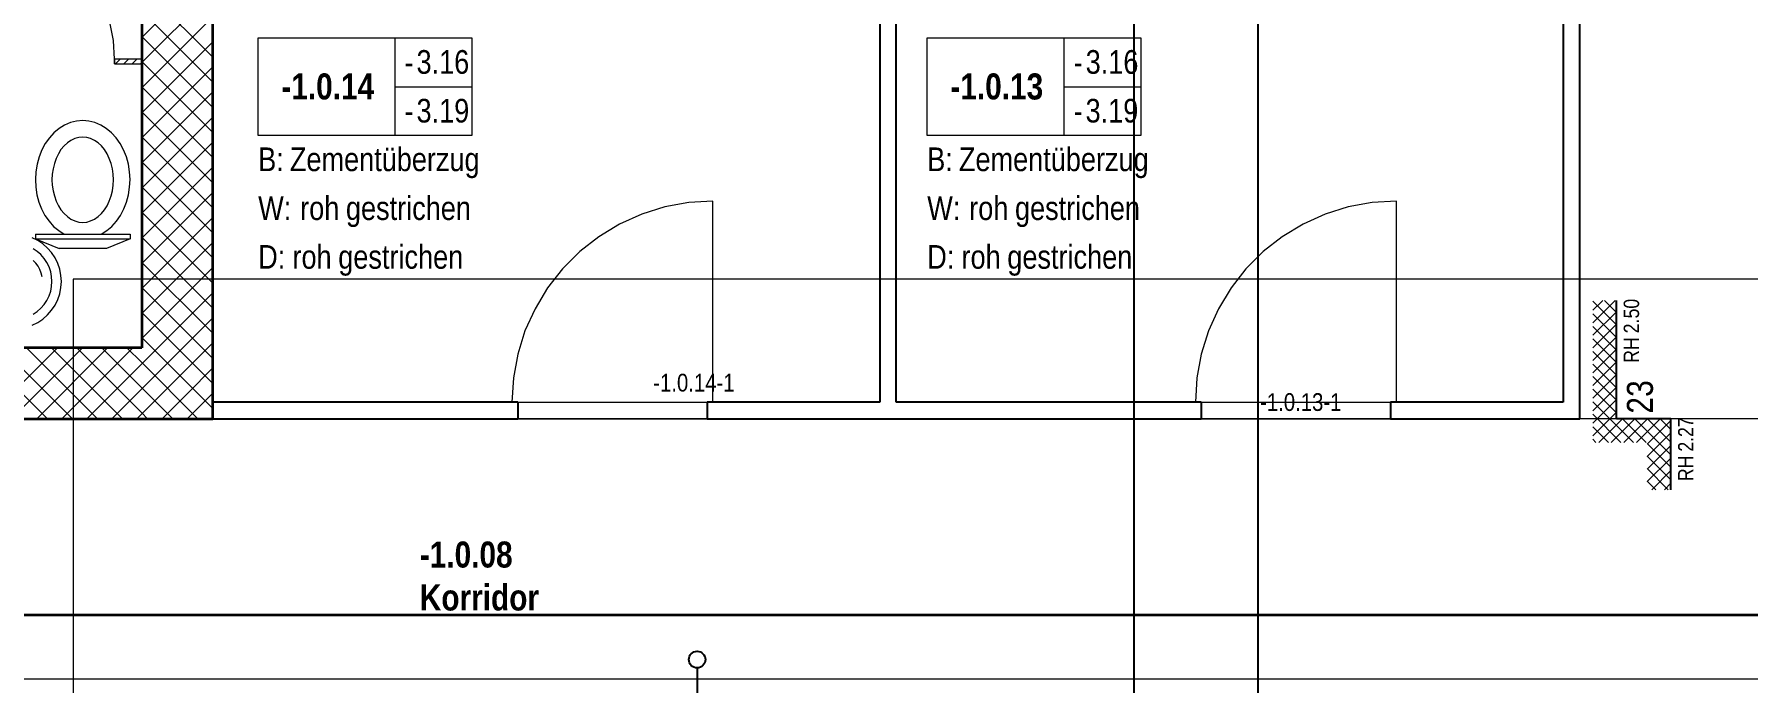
# Model space of a CAD drawing. Extents: x 885 to 2021, y 330 to 1122.
# Drawn here: x 1122.5 to 1267.4, y 552.3 to 607.1 of the extents above; entities that cross this region are included whole.
import ezdxf
from ezdxf.lldxf.tags import DXFTag

# ---------------------------------------------------------------- set-up
doc = ezdxf.new("R2010")
doc.units = 0
doc.layers.get('0').update_dxf_attribs({"lineweight": 18})
for name, color, linetype, lineweight in [('010 Türen Neu', 7, 'Continuous', 25), ('015 Innenwände Bauteilschraffuren Neu', 7, 'Continuous', 25), ('015 Innenwände Neu', 7, 'Continuous', 25), ('016 Trennwände Neu', 7, 'Continuous', 25), ('027 Oberhalb Neu', 7, 'Continuous', 25), ('030 Bodenaufbauten Neu', 7, 'Continuous', 25), ('035 Decken Neu', 7, 'Continuous', 25), ('060 Möbel Einbau Neu', 7, 'Continuous', 25), ('080 Raum Innen Kontur Neu', 7, 'Continuous', 25), ('080 Raum Innen Text Neu', 7, 'Continuous', 25), ('080 Raum Innen Textrahmen Neu', 7, 'Continuous', 25), ('160 Beschriftungen Ausführung Neu', 7, 'Continuous', 25)]:
    doc.layers.add(name, color=color, linetype=linetype, lineweight=lineweight)
doc.layers.add('S_Schmutzwasser_Einlage', color=7, linetype='fein_strichliert-A0T8DHYQAL', lineweight=25, true_color=0xcc6600)
doc.styles.get("Standard").update_dxf_attribs({"font": 'arial.ttf'})
tags = doc.linetypes.add('fein_strichliert-A0T8DHYQAL', pattern=[4, 1, -2, 1]).pattern_tags.tags
tags[8:9] = [DXFTag(74, 4), DXFTag(75, 0), DXFTag(340, '0'), DXFTag(46, 0.0), DXFTag(50, 0.0), DXFTag(44, 0.0), DXFTag(45, 0.0)]
tags[6:7] = [DXFTag(74, 4), DXFTag(75, 0), DXFTag(340, '0'), DXFTag(46, 0.0), DXFTag(50, 0.0), DXFTag(44, 0.0), DXFTag(45, 0.0)]
tags[4:5] = [DXFTag(74, 4), DXFTag(75, 0), DXFTag(340, '0'), DXFTag(46, 0.0), DXFTag(50, 0.0), DXFTag(44, 0.0), DXFTag(45, 0.0)]
tags = doc.linetypes.add('Strich 2_1mm', pattern=[0.003, 0.002, -0.001]).pattern_tags.tags
tags[6:7] = [DXFTag(74, 4), DXFTag(75, 0), DXFTag(340, '0'), DXFTag(46, 1.0), DXFTag(50, 0.0), DXFTag(44, 0.0), DXFTag(45, 0.0)]
tags[4:5] = [DXFTag(74, 4), DXFTag(75, 0), DXFTag(340, '0'), DXFTag(46, 1.0), DXFTag(50, 0.0), DXFTag(44, 0.0), DXFTag(45, 0.0)]
tags = doc.linetypes.add('Strichpunkt 3_1_1mm Achsen', pattern=[0.005, 0.003, -0.001, 0, -0.001]).pattern_tags.tags
tags[10:11] = [DXFTag(74, 4), DXFTag(75, 0), DXFTag(340, '0'), DXFTag(46, 1.0), DXFTag(50, 0.0), DXFTag(44, 0.0), DXFTag(45, 0.0)]
tags[8:9] = [DXFTag(74, 4), DXFTag(75, 0), DXFTag(340, '0'), DXFTag(46, 1.0), DXFTag(50, 0.0), DXFTag(44, 0.0), DXFTag(45, 0.0)]
tags[6:7] = [DXFTag(74, 4), DXFTag(75, 0), DXFTag(340, '0'), DXFTag(46, 1.0), DXFTag(50, 0.0), DXFTag(44, 0.0), DXFTag(45, 0.0)]
tags[4:5] = [DXFTag(74, 4), DXFTag(75, 0), DXFTag(340, '0'), DXFTag(46, 1.0), DXFTag(50, 0.0), DXFTag(44, 0.0), DXFTag(45, 0.0)]
tags = doc.linetypes.add('Unsichtbare Linie', pattern='A,0,[1,5773_032 -1.UG1.shx,S=10,R=0,X=0,Y=0],-10,0', length=10).pattern_tags.tags
tags[14:15] = [DXFTag(74, 4), DXFTag(75, 0), DXFTag(340, '0'), DXFTag(46, 1.0), DXFTag(50, 0.0), DXFTag(44, 0.0), DXFTag(45, 0.0)]
tags[12:13] = [DXFTag(74, 4), DXFTag(75, 0), DXFTag(340, '0'), DXFTag(46, 1.0), DXFTag(50, 0.0), DXFTag(44, 0.0), DXFTag(45, 0.0)]

# ---------------------------------------------------------------- blocks, each defined once
blk = doc.blocks.new('Referenz-A0T8DHYSAL', base_point=(1035.58, 400))
at = {"layer": 'S_Schmutzwasser_Einlage', "color": 0, "lineweight": -2}
for p, q in [((1215.46, 648.2), (1215.46, 545.76)), ((1225.96, 646.63), (1225.96, 544.99)), ((1178.54, 553.54), (1178.54, 543.57))]:
    blk.add_line(p, q, dxfattribs=at)
at = {"layer": 'S_Schmutzwasser_Einlage', "color": 0, "linetype": 'fein_strichliert-A0T8DHYQAL', "lineweight": -2, "ltscale": 0.25}
blk.add_circle((1178.54, 554.24), 0.7, dxfattribs=at)
blk = doc.blocks.new('Referenz-A0T8DHYUAL', base_point=(896.59, 372.19))
at = {"layer": '010 Türen Neu', "color": 0, "linetype": 'Strich 2_1mm', "lineweight": 13, "ltscale": 0.002197}
for p, q in [((1129.18, 606.57), (1128.87, 608.11)), ((1129.28, 605), (1129.18, 606.57))]:
    blk.add_line(p, q, dxfattribs=at)
at = {"layer": '010 Türen Neu', "color": 0, "lineweight": 13}
for p, q in [((1129.28, 604.6), (1129.28, 605)), ((1129.28, 605), (1129.28, 604.6)), ((1179.88, 576), (1179.88, 593)), ((1237.68, 576), (1237.68, 593)), ((1163.38, 574.6), (1163.38, 576)), ((1163.38, 576), (1163.38, 574.6)), ((1179.38, 574.6), (1179.38, 576)), ((1179.38, 576), (1179.38, 574.6)), ((1221.18, 574.6), (1221.18, 576)), ((1221.18, 576), (1221.18, 574.6)), ((1237.18, 576), (1237.18, 574.6)), ((1237.18, 574.6), (1237.18, 576))]:
    blk.add_line(p, q, dxfattribs=at)
at = {"layer": '010 Türen Neu', "color": 0, "lineweight": 18}
blk.add_line((1129.28, 605), (1129.28, 604.6), dxfattribs=at)
blk.add_line((1129.28, 605), (1129.28, 604.6), dxfattribs=at)
at = {"layer": '010 Türen Neu', "color": 0, "linetype": 'Continuous', "lineweight": 13, "ltscale": 0.0169}
for p, q in [((1177.83, 592.88), (1175.81, 592.51)), ((1179.88, 593), (1177.83, 592.88)), ((1235.63, 592.88), (1233.61, 592.51)), ((1237.68, 593), (1235.63, 592.88)), ((1173.85, 591.9), (1171.98, 591.06)), ((1175.81, 592.51), (1173.85, 591.9)), ((1231.65, 591.9), (1229.78, 591.06)), ((1233.61, 592.51), (1231.65, 591.9)), ((1170.22, 589.99), (1168.61, 588.73)), ((1171.98, 591.06), (1170.22, 589.99)), ((1228.02, 589.99), (1226.41, 588.73)), ((1229.78, 591.06), (1228.02, 589.99)), ((1168.61, 588.73), (1167.15, 587.28)), ((1226.41, 588.73), (1224.95, 587.28)), ((1167.15, 587.28), (1165.89, 585.66)), ((1224.95, 587.28), (1223.69, 585.66)), ((1165.89, 585.66), (1164.83, 583.9)), ((1223.69, 585.66), (1222.63, 583.9)), ((1164.83, 583.9), (1163.98, 582.03)), ((1222.63, 583.9), (1221.78, 582.03)), ((1163.98, 582.03), (1163.37, 580.07)), ((1221.78, 582.03), (1221.17, 580.07)), ((1163.37, 580.07), (1163, 578.05)), ((1221.17, 580.07), (1220.8, 578.05)), ((1163, 578.05), (1162.88, 576)), ((1220.8, 578.05), (1220.68, 576))]:
    blk.add_line(p, q, dxfattribs=at)
at = {"layer": '010 Türen Neu', "color": 0, "lineweight": -2}
for p, q in [((1163.38, 576), (1163.38, 574.6)), ((1163.38, 576), (1163.38, 574.6)), ((1179.38, 576), (1179.38, 574.6)), ((1179.38, 576), (1179.38, 574.6)), ((1221.18, 576), (1221.18, 574.6)), ((1221.18, 576), (1221.18, 574.6)), ((1237.18, 576), (1237.18, 574.6)), ((1237.18, 576), (1237.18, 574.6))]:
    blk.add_line(p, q, dxfattribs=at)
at = {"layer": '010 Türen Neu', "color": 0, "linetype": 'Strichpunkt 3_1_1mm Achsen', "lineweight": 13, "ltscale": 0.0169}
for p, q in [((1163.38, 576), (1179.38, 576)), ((1221.18, 576), (1237.18, 576)), ((1163.38, 574.6), (1179.38, 574.6)), ((1221.18, 574.6), (1237.18, 574.6))]:
    blk.add_line(p, q, dxfattribs=at)
at = {"layer": '015 Innenwände Bauteilschraffuren Neu', "color": 0, "linetype": 'Continuous', "lineweight": 0, "ltscale": 0.0169}
for p, q in [((1131.58, 606.83), (1137.58, 612.83)), ((1137.58, 605.16), (1131.58, 611.16)), ((1131.58, 604.7), (1137.58, 610.7)), ((1137.58, 603.04), (1131.58, 609.04)), ((1131.58, 602.58), (1137.58, 608.58)), ((1137.58, 600.92), (1131.58, 606.92)), ((1131.58, 600.46), (1137.58, 606.46)), ((1129.36, 604.6), (1129.76, 605)), ((1130.06, 604.6), (1130.46, 605)), ((1130.77, 604.6), (1131.17, 605)), ((1131.48, 604.6), (1131.58, 604.7)), ((1137.58, 598.8), (1131.58, 604.8)), ((1131.58, 598.34), (1137.58, 604.34)), ((1137.58, 596.67), (1131.58, 602.67)), ((1131.58, 596.22), (1137.58, 602.22)), ((1137.58, 594.55), (1131.58, 600.55)), ((1131.58, 594.1), (1137.58, 600.1)), ((1137.58, 592.43), (1131.58, 598.43)), ((1131.58, 591.98), (1137.58, 597.98)), ((1137.58, 590.31), (1131.58, 596.31)), ((1131.58, 589.86), (1137.58, 595.86)), ((1137.58, 588.19), (1131.58, 594.19)), ((1131.58, 587.73), (1137.58, 593.73)), ((1137.58, 586.07), (1131.58, 592.07)), ((1131.58, 585.61), (1137.58, 591.61)), ((1137.58, 583.95), (1131.58, 589.95)), ((1131.58, 583.49), (1137.58, 589.49)), ((1137.58, 581.82), (1131.58, 587.82)), ((1131.58, 581.37), (1137.58, 587.37)), ((1136.68, 580.6), (1131.58, 585.7)), ((1132.93, 580.6), (1137.58, 585.25)), ((1134.56, 580.6), (1131.58, 583.58)), ((1135.05, 580.6), (1137.58, 583.13)), ((1132.44, 580.6), (1131.58, 581.46)), ((1123.59, 574.6), (1117.59, 580.6)), ((1118.45, 574.6), (1124.45, 580.6)), ((1125.71, 574.6), (1119.71, 580.6)), ((1120.57, 574.6), (1126.57, 580.6)), ((1127.83, 574.6), (1121.83, 580.6)), ((1122.69, 574.6), (1128.69, 580.6)), ((1129.95, 574.6), (1123.95, 580.6)), ((1124.81, 574.6), (1130.81, 580.6)), ((1131.58, 575.1), (1126.07, 580.6)), ((1131.58, 577.22), (1128.19, 580.6)), ((1131.58, 579.34), (1130.31, 580.6)), ((1131.58, 579.25), (1132.26, 579.93)), ((1132.26, 579.93), (1132.93, 580.6)), ((1137.58, 575.46), (1132.44, 580.6)), ((1133.32, 578.87), (1135.05, 580.6)), ((1134.38, 577.8), (1137.17, 580.6)), ((1137.58, 577.58), (1134.56, 580.6)), ((1137.58, 579.7), (1136.68, 580.6)), ((1137.17, 580.6), (1137.58, 581.01)), ((1126.93, 574.6), (1131.58, 579.25)), ((1136.31, 574.6), (1131.58, 579.34)), ((1131.58, 577.13), (1133.32, 578.87)), ((1135.44, 576.74), (1137.58, 578.89)), ((1129.05, 574.6), (1131.58, 577.13)), ((1131.58, 575.01), (1134.38, 577.8)), ((1134.19, 574.6), (1131.58, 577.22)), ((1133.3, 574.6), (1135.44, 576.74)), ((1136.5, 575.68), (1137.58, 576.76)), ((1135.42, 574.6), (1136.5, 575.68)), ((1131.17, 574.6), (1131.58, 575.01)), ((1132.07, 574.6), (1131.58, 575.1)), ((1137.54, 574.6), (1137.56, 574.62)), ((1137.56, 574.62), (1137.58, 574.64))]:
    blk.add_line(p, q, dxfattribs=at)
at = {"layer": '015 Innenwände Neu', "color": 0, "lineweight": 35}
for p, q in [((1131.58, 743.6), (1131.58, 580.6)), ((1137.58, 580.6), (1137.58, 628.6)), ((1131.58, 580.6), (1107.78, 580.6)), ((1137.58, 574.6), (1137.58, 580.6)), ((1107.78, 574.6), (1137.58, 574.6))]:
    blk.add_line(p, q, dxfattribs=at)
at = {"layer": '015 Innenwände Neu', "color": 0, "lineweight": 18}
for p, q in [((1129.28, 605), (1129.28, 604.6)), ((1131.58, 605), (1129.28, 605)), ((1129.28, 604.6), (1131.58, 604.6)), ((1131.58, 605), (1131.58, 604.6))]:
    blk.add_line(p, q, dxfattribs=at)
at = {"layer": '016 Trennwände Neu', "color": 0, "lineweight": -2}
for p, q in [((1193.98, 628.6), (1193.98, 576)), ((1195.38, 576), (1195.38, 628.6)), ((1251.78, 628.6), (1251.78, 576)), ((1253.18, 576), (1253.18, 628.6)), ((1163.38, 576), (1137.58, 576)), ((1137.58, 574.6), (1137.58, 576)), ((1163.38, 576), (1163.38, 574.6)), ((1193.98, 576), (1179.38, 576)), ((1179.38, 576), (1179.38, 574.6)), ((1221.18, 576), (1195.38, 576)), ((1221.18, 576), (1221.18, 574.6)), ((1251.78, 576), (1237.18, 576)), ((1237.18, 576), (1237.18, 574.6)), ((1253.18, 574.6), (1253.18, 576)), ((1137.58, 574.6), (1163.38, 574.6)), ((1179.38, 574.6), (1221.18, 574.6)), ((1237.18, 574.6), (1253.18, 574.6))]:
    blk.add_line(p, q, dxfattribs=at)
at = {"layer": '027 Oberhalb Neu', "color": 0, "linetype": 'Strichpunkt 3_1_1mm Achsen', "lineweight": 35, "ltscale": 0.1225}
blk.add_line((1599.54, 558), (1035.78, 558), dxfattribs=at)
at = {"layer": '027 Oberhalb Neu', "color": 0, "linetype": 'Strichpunkt 3_1_1mm Achsen', "lineweight": 13, "ltscale": 0.0169}
blk.add_line((1030.18, 552.6), (1597.28, 552.6), dxfattribs=at)
at = {"layer": '030 Bodenaufbauten Neu', "color": 0, "linetype": 'Continuous', "lineweight": 13, "ltscale": 0.0169}
for p, q in [((1131.58, 743.6), (1131.58, 580.6)), ((1131.58, 580.6), (1099.38, 580.6))]:
    blk.add_line(p, q, dxfattribs=at)
at = {"layer": '030 Bodenaufbauten Neu', "color": 0, "linetype": 'Unsichtbare Linie', "lineweight": 13, "ltscale": 0.002197}
for p, q in [((1137.58, 574.6), (1137.58, 628.6)), ((1041.78, 574.6), (1137.58, 574.6))]:
    blk.add_line(p, q, dxfattribs=at)
at = {"layer": '035 Decken Neu', "color": 0, "linetype": 'Strich 2_1mm', "lineweight": 13, "ltscale": 0.002197}
for p, q in [((1284.18, 586.4), (1125.78, 586.4)), ((1125.78, 586.4), (1125.78, 468.6)), ((1284.18, 586.4), (1125.78, 586.4)), ((1125.78, 586.4), (1125.78, 468.6))]:
    blk.add_line(p, q, dxfattribs=at)
at = {"layer": '035 Decken Neu', "color": 0, "linetype": 'Unsichtbare Linie', "lineweight": 13, "ltscale": 0.002197}
for p, q in [((1284.18, 586.4), (1125.78, 586.4)), ((1125.78, 586.4), (1125.78, 468.6)), ((1296.18, 586.4), (1125.78, 586.4)), ((1125.78, 586.4), (1125.78, 468.6)), ((1284.18, 586.4), (1125.78, 586.4)), ((1125.78, 586.4), (1125.78, 468.6))]:
    blk.add_line(p, q, dxfattribs=at)
at = {"layer": '035 Decken Neu', "color": 0, "linetype": 'Strichpunkt 3_1_1mm Achsen', "lineweight": 13, "ltscale": 0.002197}
blk.add_line((1527.88, 574.6), (1035.78, 574.6), dxfattribs=at)
at = {"layer": '060 Möbel Einbau Neu', "color": 0, "linetype": 'Continuous', "lineweight": 13, "ltscale": 0.0169}
for p, q in [((1124.15, 598.78), (1123.76, 598.35)), ((1124.15, 598.78), (1123.76, 598.35)), ((1124.59, 599.14), (1124.15, 598.78)), ((1124.59, 599.14), (1124.15, 598.78)), ((1125.05, 599.42), (1124.59, 599.14)), ((1125.05, 599.42), (1124.59, 599.14)), ((1125.55, 599.63), (1125.05, 599.42)), ((1125.55, 599.63), (1125.05, 599.42)), ((1126.06, 599.76), (1125.55, 599.63)), ((1126.06, 599.76), (1125.55, 599.63)), ((1126.58, 599.8), (1126.06, 599.76)), ((1126.58, 599.8), (1126.06, 599.76)), ((1127.1, 599.76), (1126.58, 599.8)), ((1127.1, 599.76), (1126.58, 599.8)), ((1127.61, 599.63), (1127.1, 599.76)), ((1127.61, 599.63), (1127.1, 599.76)), ((1128.1, 599.42), (1127.61, 599.63)), ((1128.1, 599.42), (1127.61, 599.63)), ((1128.57, 599.14), (1128.1, 599.42)), ((1128.57, 599.14), (1128.1, 599.42)), ((1129.01, 598.78), (1128.57, 599.14)), ((1129.01, 598.78), (1128.57, 599.14)), ((1129.4, 598.35), (1129.01, 598.78)), ((1129.4, 598.35), (1129.01, 598.78)), ((1123.12, 597.32), (1122.89, 596.74)), ((1123.12, 597.32), (1122.89, 596.74)), ((1123.41, 597.86), (1123.12, 597.32)), ((1123.41, 597.86), (1123.12, 597.32)), ((1123.76, 598.35), (1123.41, 597.86)), ((1123.76, 598.35), (1123.41, 597.86)), ((1124.74, 597.35), (1124.52, 596.99)), ((1125, 597.66), (1124.74, 597.35)), ((1125.28, 597.92), (1125, 597.66)), ((1125.58, 598.13), (1125.28, 597.92)), ((1125.91, 598.28), (1125.58, 598.13)), ((1126.24, 598.37), (1125.91, 598.28)), ((1126.58, 598.4), (1126.24, 598.37)), ((1126.92, 598.37), (1126.58, 598.4)), ((1127.25, 598.28), (1126.92, 598.37)), ((1127.57, 598.13), (1127.25, 598.28)), ((1127.88, 597.92), (1127.57, 598.13)), ((1128.16, 597.66), (1127.88, 597.92)), ((1128.42, 597.35), (1128.16, 597.66)), ((1128.64, 596.99), (1128.42, 597.35)), ((1129.74, 597.86), (1129.4, 598.35)), ((1129.74, 597.86), (1129.4, 598.35)), ((1130.03, 597.32), (1129.74, 597.86)), ((1130.03, 597.32), (1129.74, 597.86)), ((1130.27, 596.74), (1130.03, 597.32)), ((1130.27, 596.74), (1130.03, 597.32)), ((1122.72, 596.12), (1122.62, 595.48)), ((1122.72, 596.12), (1122.62, 595.48)), ((1122.89, 596.74), (1122.72, 596.12)), ((1122.89, 596.74), (1122.72, 596.12)), ((1124.07, 595.73), (1124, 595.27)), ((1124.18, 596.18), (1124.07, 595.73)), ((1124.33, 596.6), (1124.18, 596.18)), ((1124.52, 596.99), (1124.33, 596.6)), ((1128.83, 596.6), (1128.64, 596.99)), ((1128.98, 596.18), (1128.83, 596.6)), ((1129.09, 595.73), (1128.98, 596.18)), ((1129.16, 595.27), (1129.09, 595.73)), ((1130.44, 596.12), (1130.27, 596.74)), ((1130.44, 596.12), (1130.27, 596.74)), ((1130.54, 595.48), (1130.44, 596.12)), ((1130.54, 595.48), (1130.44, 596.12)), ((1122.62, 595.48), (1122.58, 594.83)), ((1122.62, 595.48), (1122.58, 594.83)), ((1122.58, 594.83), (1122.61, 594.18)), ((1122.58, 594.83), (1122.61, 594.18)), ((1122.61, 594.18), (1122.71, 593.54)), ((1122.61, 594.18), (1122.71, 593.54)), ((1124, 595.27), (1123.98, 594.8)), ((1123.98, 594.8), (1124, 594.33)), ((1124, 594.33), (1124.07, 593.87)), ((1129.09, 593.87), (1129.16, 594.33)), ((1129.18, 594.8), (1129.16, 595.27)), ((1129.16, 594.33), (1129.18, 594.8)), ((1130.45, 593.54), (1130.55, 594.18)), ((1130.45, 593.54), (1130.55, 594.18)), ((1130.58, 594.83), (1130.54, 595.48)), ((1130.58, 594.83), (1130.54, 595.48)), ((1130.55, 594.18), (1130.58, 594.83)), ((1130.55, 594.18), (1130.58, 594.83)), ((1122.71, 593.54), (1122.87, 592.92)), ((1122.71, 593.54), (1122.87, 592.92)), ((1122.87, 592.92), (1123.1, 592.34)), ((1122.87, 592.92), (1123.1, 592.34)), ((1124.07, 593.87), (1124.18, 593.43)), ((1124.18, 593.43), (1124.33, 593)), ((1124.33, 593), (1124.52, 592.61)), ((1128.64, 592.61), (1128.83, 593)), ((1128.83, 593), (1128.98, 593.43)), ((1128.98, 593.43), (1129.09, 593.87)), ((1130.06, 592.34), (1130.28, 592.92)), ((1130.06, 592.34), (1130.28, 592.92)), ((1130.28, 592.92), (1130.45, 593.54)), ((1130.28, 592.92), (1130.45, 593.54)), ((1123.1, 592.34), (1123.39, 591.79)), ((1123.1, 592.34), (1123.39, 591.79)), ((1123.39, 591.79), (1123.73, 591.3)), ((1123.39, 591.79), (1123.73, 591.3)), ((1123.73, 591.3), (1124.11, 590.86)), ((1123.73, 591.3), (1124.11, 590.86)), ((1124.52, 592.61), (1124.74, 592.26)), ((1124.74, 592.26), (1125, 591.95)), ((1125, 591.95), (1125.28, 591.69)), ((1125.28, 591.69), (1125.58, 591.48)), ((1125.58, 591.48), (1125.91, 591.33)), ((1125.91, 591.33), (1126.24, 591.23)), ((1126.24, 591.23), (1126.58, 591.2)), ((1126.58, 591.2), (1126.92, 591.23)), ((1126.92, 591.23), (1127.25, 591.33)), ((1127.25, 591.33), (1127.57, 591.48)), ((1127.57, 591.48), (1127.88, 591.69)), ((1127.88, 591.69), (1128.16, 591.95)), ((1128.16, 591.95), (1128.42, 592.26)), ((1128.42, 592.26), (1128.64, 592.61)), ((1129.04, 590.86), (1129.43, 591.3)), ((1129.04, 590.86), (1129.43, 591.3)), ((1129.43, 591.3), (1129.77, 591.79)), ((1129.43, 591.3), (1129.77, 591.79)), ((1129.77, 591.79), (1130.06, 592.34)), ((1129.77, 591.79), (1130.06, 592.34)), ((1122.78, 589.67), (1122.31, 589.9)), ((1124.11, 590.86), (1124.55, 590.5)), ((1124.11, 590.86), (1124.55, 590.5)), ((1124.55, 590.5), (1125.01, 590.2)), ((1124.55, 590.5), (1125.01, 590.2)), ((1128.15, 590.2), (1128.61, 590.5)), ((1128.15, 590.2), (1128.61, 590.5)), ((1128.61, 590.5), (1129.04, 590.86)), ((1128.61, 590.5), (1129.04, 590.86)), ((1122.73, 588.74), (1122.38, 588.97)), ((1123.04, 588.47), (1122.73, 588.74)), ((1123.21, 589.38), (1122.78, 589.67)), ((1123.32, 588.15), (1123.04, 588.47)), ((1123.61, 589.03), (1123.21, 589.38)), ((1123.95, 588.64), (1123.61, 589.03)), ((1124.24, 588.2), (1123.95, 588.64)), ((1122.61, 587.75), (1122.39, 587.98)), ((1122.8, 587.49), (1122.61, 587.75)), ((1122.96, 587.21), (1122.8, 587.49)), ((1123.07, 586.91), (1122.96, 587.21)), ((1123.14, 586.6), (1123.07, 586.91)), ((1123.55, 587.8), (1123.32, 588.15)), ((1123.73, 587.43), (1123.55, 587.8)), ((1123.87, 587.03), (1123.73, 587.43)), ((1123.95, 586.62), (1123.87, 587.03)), ((1124.47, 587.73), (1124.24, 588.2)), ((1124.64, 587.24), (1124.47, 587.73)), ((1124.74, 586.72), (1124.64, 587.24)), ((1123.87, 585.37), (1123.95, 585.79)), ((1123.98, 586.2), (1123.95, 586.62)), ((1123.95, 585.79), (1123.98, 586.2)), ((1124.64, 585.17), (1124.74, 585.68)), ((1124.78, 586.2), (1124.74, 586.72)), ((1124.74, 585.68), (1124.78, 586.2)), ((1123.04, 583.94), (1123.32, 584.25)), ((1123.32, 584.25), (1123.55, 584.6)), ((1123.55, 584.6), (1123.73, 584.98)), ((1123.73, 584.98), (1123.87, 585.37)), ((1123.95, 583.77), (1124.24, 584.2)), ((1124.24, 584.2), (1124.47, 584.67)), ((1124.47, 584.67), (1124.64, 585.17)), ((1122.31, 582.51), (1122.78, 582.74)), ((1122.38, 583.43), (1122.73, 583.66)), ((1122.73, 583.66), (1123.04, 583.94)), ((1122.78, 582.74), (1123.21, 583.03)), ((1123.21, 583.03), (1123.61, 583.37)), ((1123.61, 583.37), (1123.95, 583.77))]:
    blk.add_line(p, q, dxfattribs=at)
at = {"layer": '060 Möbel Einbau Neu', "color": 0, "lineweight": 13}
for p, q in [((1122.58, 590.2), (1122.58, 589.8)), ((1122.58, 590.2), (1130.58, 590.2)), ((1122.58, 589.8), (1130.58, 589.8)), ((1122.58, 589.8), (1124.58, 589)), ((1130.58, 589.8), (1128.58, 589)), ((1130.58, 590.2), (1130.58, 589.8)), ((1128.58, 589), (1124.58, 589))]:
    blk.add_line(p, q, dxfattribs=at)
at = {"layer": '080 Raum Innen Kontur Neu', "color": 0, "linetype": 'Continuous', "lineweight": 13, "ltscale": 0.0169}
for p, q in [((1131.58, 580.6), (1131.58, 670.6)), ((1137.58, 628.6), (1137.58, 576)), ((1193.98, 576), (1193.98, 628.6)), ((1195.38, 628.6), (1195.38, 576)), ((1251.78, 576), (1251.78, 628.6)), ((1253.18, 628.6), (1253.18, 574.6)), ((1081.58, 580.6), (1131.58, 580.6)), ((1137.58, 576), (1193.98, 576)), ((1195.38, 576), (1251.78, 576)), ((1137.58, 574.6), (1041.78, 574.6)), ((1253.18, 574.6), (1137.58, 574.6))]:
    blk.add_line(p, q, dxfattribs=at)
at = {"layer": '080 Raum Innen Textrahmen Neu', "color": 0, "lineweight": 13}
for p, q in [((1141.42, 606.79), (1159.49, 606.79)), ((1141.42, 598.55), (1141.42, 606.79)), ((1152.97, 606.79), (1152.97, 598.55)), ((1159.49, 606.79), (1159.49, 598.55)), ((1198, 606.79), (1216.07, 606.79)), ((1198, 598.55), (1198, 606.79)), ((1209.56, 606.79), (1209.56, 598.55)), ((1216.07, 606.79), (1216.07, 598.55)), ((1152.97, 602.67), (1159.49, 602.67)), ((1209.56, 602.67), (1216.07, 602.67)), ((1159.49, 598.55), (1141.42, 598.55)), ((1216.07, 598.55), (1198, 598.55))]:
    blk.add_line(p, q, dxfattribs=at)
at = {"layer": '160 Beschriftungen Ausführung Neu', "color": 0, "linetype": 'Continuous', "lineweight": 13, "ltscale": 0.0169}
for p, q in [((1256.19, 584.6), (1254.29, 582.71)), ((1255.13, 584.6), (1254.29, 583.77)), ((1254.29, 584.53), (1256.29, 582.53)), ((1255.28, 584.6), (1256.29, 583.59)), ((1256.29, 583.65), (1254.29, 581.65)), ((1254.29, 583.47), (1256.29, 581.47)), ((1256.29, 582.59), (1254.29, 580.59)), ((1254.29, 582.41), (1256.29, 580.41)), ((1256.29, 581.53), (1254.29, 579.53)), ((1254.29, 581.35), (1256.29, 579.35)), ((1256.29, 580.47), (1254.29, 578.47)), ((1254.29, 580.28), (1256.29, 578.28)), ((1256.29, 579.41), (1254.29, 577.41)), ((1254.29, 579.22), (1256.29, 577.22)), ((1256.29, 578.35), (1254.29, 576.35)), ((1254.29, 578.16), (1256.29, 576.16)), ((1256.29, 577.28), (1254.29, 575.28)), ((1254.29, 577.1), (1256.29, 575.1)), ((1256.29, 576.22), (1254.29, 574.22)), ((1254.29, 576.04), (1257.73, 572.6)), ((1256.29, 575.16), (1254.29, 573.16)), ((1254.29, 574.98), (1256.67, 572.6)), ((1254.29, 573.92), (1255.61, 572.6)), ((1256.79, 574.6), (1254.79, 572.6)), ((1257.85, 574.6), (1255.85, 572.6)), ((1256.79, 574.6), (1258.79, 572.6)), ((1258.91, 574.6), (1256.91, 572.6)), ((1257.85, 574.6), (1260.89, 571.56)), ((1259.97, 574.6), (1257.97, 572.6)), ((1260.89, 574.46), (1258.89, 572.46)), ((1258.91, 574.6), (1260.89, 572.62)), ((1259.97, 574.6), (1260.89, 573.68)), ((1254.29, 572.86), (1254.55, 572.6)), ((1260.89, 573.4), (1258.89, 571.4)), ((1258.89, 572.5), (1260.89, 570.5)), ((1260.89, 572.34), (1258.89, 570.34)), ((1258.89, 571.44), (1260.89, 569.44)), ((1260.89, 571.28), (1258.89, 569.28)), ((1258.89, 570.38), (1260.67, 568.6)), ((1260.89, 570.22), (1259.28, 568.6)), ((1258.89, 569.32), (1259.61, 568.6)), ((1260.89, 569.16), (1260.34, 568.6))]:
    blk.add_line(p, q, dxfattribs=at)
at = {"layer": '160 Beschriftungen Ausführung Neu', "color": 0, "linetype": 'Continuous', "lineweight": -2, "ltscale": 0.0625}
for p, q in [((1256.29, 574.6), (1256.29, 584.6)), ((1260.89, 574.6), (1256.29, 574.6)), ((1260.89, 568.6), (1260.89, 574.6))]:
    blk.add_line(p, q, dxfattribs=at)
at = {"layer": '080 Raum Innen Text Neu', "color": 0, "linetype": 'Continuous', "lineweight": 13, "ltscale": 0.002197, "attachment_point": 1}
for s, insert, char_height in [('{\\fArial Narrow;3.16}', (1154.81, 605.76), 2), ('{\\fArial Narrow;3.16}', (1211.4, 605.76), 2), ('{\\fArial Narrow;-}', (1153.8, 605.73), 2), ('{\\fArial Narrow;-}', (1210.38, 605.73), 2), ('{\\fArial Narrow|b1|i0;-1.0.14}', (1143.38, 603.79), 2.2), ('{\\fArial Narrow|b1|i0;-1.0.13}', (1199.96, 603.79), 2.2), ('{\\fArial Narrow;3.19}', (1154.81, 601.64), 2), ('{\\fArial Narrow;3.19}', (1211.39, 601.64), 2), ('{\\fArial Narrow;-}', (1153.8, 601.61), 2), ('{\\fArial Narrow;-}', (1210.38, 601.61), 2), ('{\\fArial Narrow;B:}', (1141.42, 597.53), 2), ('{\\fArial Narrow;Zementüberzug}', (1144.1, 597.53), 2), ('{\\fArial Narrow;B:}', (1198, 597.53), 2), ('{\\fArial Narrow;Zementüberzug}', (1200.68, 597.53), 2), ('{\\fArial Narrow;W:}', (1141.42, 593.4), 2), ('{\\fArial Narrow;roh}', (1144.97, 593.4), 2), ('{\\fArial Narrow;gestrichen}', (1148.84, 593.4), 2), ('{\\fArial Narrow;W:}', (1198, 593.4), 2), ('{\\fArial Narrow;roh}', (1201.55, 593.4), 2), ('{\\fArial Narrow;gestrichen}', (1205.42, 593.4), 2), ('{\\fArial Narrow;D:}', (1141.42, 589.28), 2), ('{\\fArial Narrow;roh}', (1144.32, 589.28), 2), ('{\\fArial Narrow;gestrichen}', (1148.19, 589.28), 2), ('{\\fArial Narrow;D:}', (1198, 589.28), 2), ('{\\fArial Narrow;roh}', (1200.9, 589.28), 2), ('{\\fArial Narrow;gestrichen}', (1204.77, 589.28), 2)]:
    blk.add_mtext(s, dxfattribs=dict(at, insert=insert, char_height=char_height))
at = {"layer": '160 Beschriftungen Ausführung Neu', "color": 0, "linetype": 'Continuous', "lineweight": 13, "ltscale": 0.0169, "attachment_point": 1, "rotation": 90}
for s, insert, char_height in [('{\\fArial Narrow;50}', (1256.9, 583.08), 1.3), ('{\\fArial Narrow;2.}', (1256.9, 581.82), 1.3), ('{\\fArial Narrow;RH}', (1256.9, 579.33), 1.3), ('{\\fArial Narrow;3}', (1257.17, 576.45), 2.2), ('{\\fArial Narrow;2}', (1257.17, 575.03), 2.2), ('{\\fArial Narrow;27}', (1261.5, 573.06), 1.3), ('{\\fArial Narrow;2.}', (1261.5, 571.82), 1.3), ('{\\fArial Narrow;RH}', (1261.5, 569.33), 1.3)]:
    blk.add_mtext(s, dxfattribs=dict(at, insert=insert, char_height=char_height))
at = {"layer": '160 Beschriftungen Ausführung Neu', "color": 0, "linetype": 'Continuous', "lineweight": 13, "ltscale": 0.0169, "char_height": 1.5, "attachment_point": 1}
for s, insert in [('{\\fArial Narrow;-1.0.14-1}', (1174.83, 578.4)), ('{\\fArial Narrow;-1.0.13-1}', (1226.15, 576.76))]:
    blk.add_mtext(s, dxfattribs=dict(at, insert=insert))
at = {"layer": '160 Beschriftungen Ausführung Neu', "color": 0, "linetype": 'Continuous', "lineweight": 13, "ltscale": 0.002197, "char_height": 2.2, "attachment_point": 1}
for s, insert in [('{\\fArial Narrow|b1|i0;-1.0.08}', (1155.09, 564.22)), ('{\\fArial Narrow|b1|i0;Korridor}', (1155.09, 560.59))]:
    blk.add_mtext(s, dxfattribs=dict(at, insert=insert))

msp = doc.modelspace()

# ---------------------------------------------------------------- block references
at = {"color": 8, "lineweight": 25, "ltscale": 0.25, "true_color": 0x808080}
for name, p in [('Referenz-A0T8DHYUAL', (896.59, 372.19)), ('Referenz-A0T8DHYSAL', (1035.58, 400))]:
    msp.add_blockref(name, p, dxfattribs=at)

doc.saveas('drawing.dxf')
